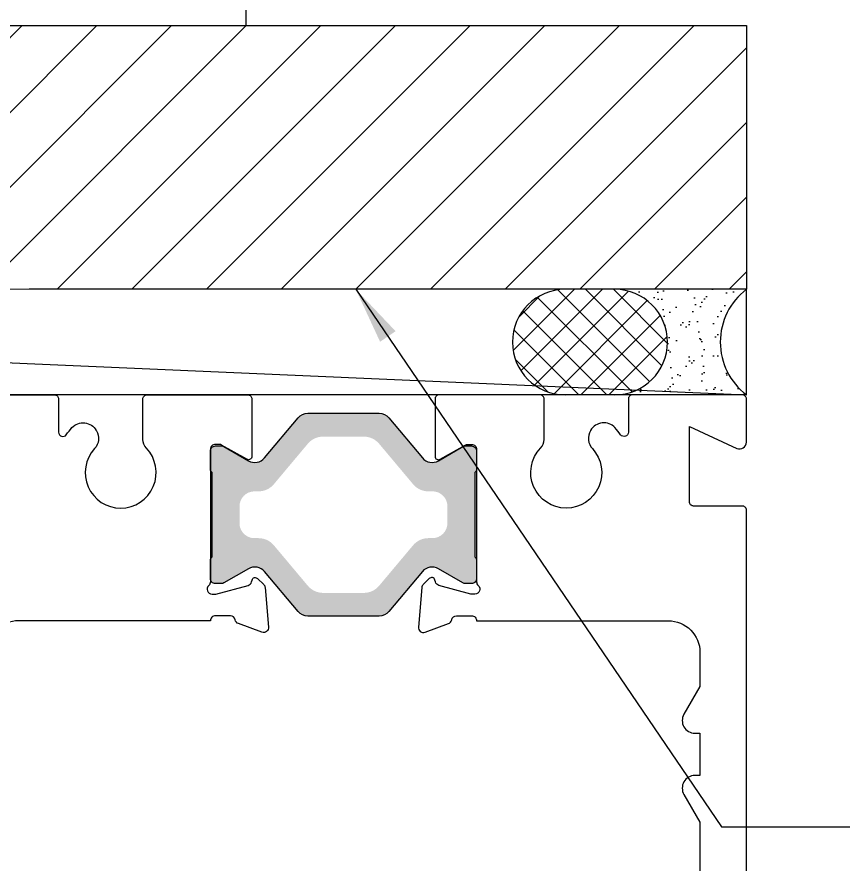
# Model space of a CAD drawing. Extents: x -8.2 to 7.4, y 38.5 to 59.2.
# Drawn here: x 0.601 to 2.557, y 42.271 to 44.276 of the extents above; entities that cross this region are included whole.
import ezdxf

# ---------------------------------------------------------------- set-up
doc = ezdxf.new("R2010")
doc.units = 0
doc.header["$MEASUREMENT"] = 0
doc.layers.get('0').update_dxf_attribs({"linetype": 'CONTINUOUS'})
for name, color, linetype in [('DIM', 7, 'CONTINUOUS'), ('FRAME', 1, 'CONTINUOUS'), ('GASKET', 1, 'CONTINUOUS'), ('HATCH1', 4, 'CONTINUOUS'), ('MISC.', 7, 'CONTINUOUS'), ('SEALANT', 1, 'CONTINUOUS')]:
    doc.layers.add(name, color=color, linetype=linetype)
doc.styles.get("Standard").update_dxf_attribs({"font": 'arial.ttf'})
doc.dimstyles.new('FULL SCALE', dxfattribs={"dimscale": 0.75, "dimtxt": 0.18, "dimasz": 0.18, "dimexe": 0.18, "dimexo": 0.0625, "dimgap": 0.09, "dimtad": 0, "dimtih": 1, "dimtoh": 1, "dimdec": 3, "dimzin": 0, "dimdsep": 46, "dimtxsty": 'Standard', "dimcen": 0.09, "dimadec": 0, "dimazin": 0, "dimtfac": 1, "dimtdec": 3, "dimtofl": 0, "dimtmove": 0, "dimatfit": 3, "dimfxl": 0, "dimtolj": 1, "dimtzin": 0, "dimarcsym": 0})

# ---------------------------------------------------------------- blocks, each defined once
blk = doc.blocks.new('3700-HEAD')
h = blk.add_hatch(color=7)
h.dxf.hatch_style = 1
h.paths.add_polyline_path([(1.0613, 2.0236, 0.221694), (1.0382, 2.0344), (0.8698, 2.0344, 0.221694), (0.8467, 2.0236), (0.7672, 1.9289, -0.36397), (0.7289, 1.9221), (0.6711, 1.9555, 0.131653), (0.6652, 1.9571), (0.6509, 1.9571, 0.414214), (0.639, 1.9452), (0.639, 1.9022, 0.236168), (0.643, 1.8943), (0.643, 1.6943, 0.236068), (0.639, 1.6864), (0.639, 1.6434, 0.414894), (0.6509, 1.6315), (0.6652, 1.6315, 0.131653), (0.6711, 1.6331), (0.7289, 1.6665, -0.36397), (0.7672, 1.6597), (0.8467, 1.565, 0.221694), (0.8698, 1.5542), (1.0382, 1.5542, 0.221694), (1.0613, 1.565), (1.1408, 1.6597, -0.36397), (1.1791, 1.6665), (1.2369, 1.6331, 0.131653), (1.2428, 1.6315), (1.2571, 1.6315, 0.414214), (1.269, 1.6434), (1.269, 1.6864, 0.23617), (1.265, 1.6943), (1.265, 1.8943, 0.236068), (1.269, 1.9022), (1.269, 1.9452, 0.414948), (1.2571, 1.9571), (1.2428, 1.9571, 0.131653), (1.2369, 1.9555), (1.1791, 1.9221, -0.36397), (1.1408, 1.9289)])
h.paths.add_polyline_path([(1.0384, 1.9624), (1.1188, 1.8666, 0.221696), (1.155, 1.8497), (1.1641, 1.8497, -0.418301), (1.2001, 1.8142), (1.2001, 1.7744, -0.410138), (1.1651, 1.7389), (1.155, 1.7389, 0.221696), (1.1188, 1.722), (1.0384, 1.6262, -0.221696), (1.0023, 1.6093), (0.9057, 1.6093, -0.221696), (0.8696, 1.6262), (0.7892, 1.722, 0.221696), (0.753, 1.7389), (0.7439, 1.7389, -0.418302), (0.7079, 1.7744), (0.7079, 1.8142, -0.410138), (0.7429, 1.8497), (0.753, 1.8497, 0.221696), (0.7892, 1.8666), (0.8696, 1.9624, -0.221696), (0.9057, 1.9793), (1.0023, 1.9793, -0.221696)], flags=16)
for points in [[(0.01, 2.078), (0.2696, 2.078, -0.414214), (0.2796, 2.068), (0.2796, 1.9895, 0.733941), (0.2978, 1.9838, -0.034035), (0.3112, 2.0005, -0.505732), (0.3688, 1.994), (0.3693, 1.9931, -0.327538), (0.3647, 1.9508, 0.652778), (0.4266, 1.81, 0.660027), (0.4873, 1.952, -0.193039), (0.479, 1.9728), (0.479, 2.068, -0.414214), (0.489, 2.078), (0.7273, 2.078, -0.414214), (0.7373, 2.068), (0.7373, 1.9325, -0.585524), (0.7254, 1.9258), (0.6656, 1.9593, 0.137872), (0.6594, 1.961), (0.6507, 1.961, 0.414214), (0.6389, 1.9492), (0.6389, 1.6357, -0.213422), (0.635, 1.6269, 0.6885), (0.6429, 1.6062), (0.6492, 1.6062, 0.065543), (0.6522, 1.6066), (0.7281, 1.627, 0.267949), (0.7364, 1.6353), (0.7376, 1.6398, -0.57735), (0.7508, 1.6433), (0.7651, 1.629, -0.176327), (0.7685, 1.6217), (0.7767, 1.5285, -0.548619), (0.7609, 1.5164), (0.7053, 1.5366, -0.263725), (0.6978, 1.5455, 0.359508), (0.6862, 1.5551), (0.6507, 1.5551, 0.414214), (0.6389, 1.5433), (0.185, 1.5433, 0.414214), (0.11, 1.4683)], [(1.798, 1.3878), (1.76, 1.322, 0.57735), (1.786, 1.277), (1.798, 1.277), (1.798, 1.177), (1.786, 1.177, 0.57735), (1.76, 1.132), (1.798, 1.0662), (1.798, 0.434, -0.414214)], [(1.908, 0), (1.908, 1.805, 0.414214), (1.898, 1.815), (1.783, 1.815, -0.414214), (1.773, 1.825), (1.773, 2.003), (1.8853, 1.9515, 0.546624), (1.908, 1.966), (1.908, 2.068, 0.414214), (1.898, 2.078), (1.6384, 2.078, 0.414214), (1.6284, 2.068), (1.6284, 1.9895, -0.733941), (1.6102, 1.9838, 0.034035), (1.5968, 2.0005, 0.505732), (1.5392, 1.994), (1.5387, 1.9931, 0.327538), (1.5433, 1.9508, -0.652778), (1.4814, 1.81, -0.660027), (1.4207, 1.952, 0.193039), (1.429, 1.9728), (1.429, 2.068, 0.414214), (1.419, 2.078), (1.1807, 2.078, 0.414214), (1.1707, 2.068), (1.1707, 1.9325, 0.585524), (1.1826, 1.9258), (1.2424, 1.9593, -0.137872), (1.2486, 1.961), (1.2573, 1.961, -0.414214), (1.2691, 1.9492), (1.2691, 1.6357, 0.213422), (1.273, 1.6269, -0.6885), (1.2651, 1.6062), (1.2588, 1.6062, -0.065543), (1.2558, 1.6066), (1.1799, 1.627, -0.267949), (1.1716, 1.6353), (1.1704, 1.6398, 0.57735), (1.1572, 1.6433), (1.1429, 1.629, 0.176327), (1.1395, 1.6217), (1.1313, 1.5285, 0.548619), (1.1471, 1.5164), (1.2027, 1.5366, 0.263725), (1.2102, 1.5455, -0.359508), (1.2218, 1.5551), (1.2573, 1.5551, -0.414214), (1.2691, 1.5433), (1.723, 1.5433, -0.414214), (1.798, 1.4683), (1.798, 1.388)]]:
    blk.add_lwpolyline(points, format="xyb")
at = {"color": 7}
blk.add_lwpolyline([(0.7289, 1.9221, 0.36397), (0.7672, 1.9289), (0.8467, 2.0236, -0.221694), (0.8698, 2.0344), (1.0382, 2.0344, -0.221694), (1.0613, 2.0236), (1.1408, 1.9289, 0.36397), (1.1791, 1.9221), (1.2369, 1.9555, -0.131653), (1.2428, 1.9571), (1.2571, 1.9571, -0.414214), (1.269, 1.9452), (1.269, 1.9022, -0.236068), (1.265, 1.8943), (1.265, 1.6943, -0.236068), (1.269, 1.6864), (1.269, 1.6434, -0.414214), (1.2571, 1.6315), (1.2428, 1.6315, -0.131653), (1.2369, 1.6331), (1.1791, 1.6665, 0.36397), (1.1408, 1.6597), (1.0613, 1.565, -0.221694), (1.0382, 1.5542), (0.8698, 1.5542, -0.221694), (0.8467, 1.565), (0.7672, 1.6597, 0.36397), (0.7289, 1.6665), (0.6711, 1.6331, -0.131653), (0.6652, 1.6315), (0.6509, 1.6315, -0.414214), (0.639, 1.6434), (0.639, 1.6864, -0.236068), (0.643, 1.6943), (0.643, 1.8943, -0.236068), (0.639, 1.9022), (0.639, 1.9452, -0.414214), (0.6509, 1.9571), (0.6652, 1.9571, -0.131653), (0.6711, 1.9555)], format="xyb", close=True, dxfattribs=at)

msp = doc.modelspace()

# ---------------------------------------------------------------- hatches: boundary and pattern name
h = msp.add_hatch()
h.set_pattern_fill('ANSI31', color=256, style=0)
h.set_pattern_definition([(45, (1.95074, 0.51516), (-0.08838835, 0.08838835), [])])
h.paths.add_polyline_path([(-3.3958, 44.2563), (-3.3958, 43.6313), (-2.1608, 43.6314), (-2.1608, 44.2563)])
h.paths.add_polyline_path([(-1.8808, 44.2563), (-1.8808, 43.6314), (-1.1608, 43.6314), (-1.1608, 44.2563)])
edge = h.paths.add_edge_path()
edge.add_line((-0.8808, 44.2563), (-0.8808, 43.6315))
edge.add_line((-0.8808, 43.6315), (0.1988, 43.6315))
edge.add_arc((0.2012, 43.5065), 0.125, 88.914, 91.092, ccw=False)
edge.add_line((0.2036, 43.6315), (0.3161, 43.6315))
edge.add_arc((0.3182, 43.5065), 0.125, 89.0743, 90.9318, ccw=False)
edge.add_line((0.3202, 43.6315), (0.6302, 43.6315))
edge.add_line((0.6302, 43.6315), (2.3282, 43.6315))
edge.add_line((2.3282, 43.6315), (2.3282, 44.2563))
edge.add_line((2.3282, 44.2563), (-0.8808, 44.2563))
at = {"layer": 'DIM', "linetype": 'Continuous'}
h = msp.add_hatch(dxfattribs=at)
h.set_pattern_fill('AR-SAND', color=256, scale=0.03, angle=-90, style=0)
h.set_pattern_definition([(127.5, (50.061354, 46.49486), (-0.057804713, -0.0018898), [0, -0.0456, 0, -0.051, 0, -0.04875]), (97.5, (50.061354, 46.49486), (-0.08466438, 0.0530933), [0, -0.0246, 0, -0.0411, 0, -0.01575]), (57.5, (50.061354, 46.45796), (-0.00016977, 0.093424256), [0, -0.015, 0, -0.054, 0, -0.0705]), (47.5, (50.061354, 46.45796), (-0.02633027, 0.0901838), [0, -0.0075, 0, -0.0354, 0, -0.0405])])
h.paths.add_polyline_path([(2.0162, 43.3815), (2.3282, 43.3815, -0.496), (2.3282, 43.6315), (2.0162, 43.6315, -1)])
at = {"layer": 'HATCH1', "linetype": 'Continuous'}
h = msp.add_hatch(dxfattribs=at)
h.set_pattern_fill('ANSI37', color=256, scale=0.375, style=0)
h.set_pattern_definition([(225, (50.061354, 46.49486), (0.03314563, -0.03314563), []), (315, (50.061354, 46.49486), (0.03314563, 0.03314563), [])])
edge = h.paths.add_edge_path()
edge.add_arc((2.0162, 43.5065), 0.125, 270, 450, ccw=False)
edge.add_line((2.0162, 43.3815), (1.8992, 43.3815))
edge.add_arc((1.8992, 43.5065), 0.125, 90, 270, ccw=False)
edge.add_line((1.8992, 43.6315), (2.0162, 43.6315))

# ---------------------------------------------------------------- linework, layer by layer
at = {"layer": 'DIM'}
for p, q in [((-3.3958, 44.2563), (2.3282, 44.2563)), ((2.3282, 44.2563), (2.3282, 43.6315)), ((2.3282, 43.6315), (0.6302, 43.6315))]:
    msp.add_line(p, q, dxfattribs=at)
at = {"layer": 'GASKET'}
msp.add_lwpolyline([(2.3282, 43.3815), (2.3282, 43.6315), (-3.3958, 43.6313), (2.3282, 43.3815), (-3.3958, 43.3815), (-3.3958, 43.6313)], dxfattribs=at)
at = {"layer": 'MISC.'}
for p, q in [((1.1442, 44.2563), (1.1442, 44.7963)), ((-3.3958, 44.2563), (1.1442, 44.2563))]:
    msp.add_line(p, q, dxfattribs=at)
at = {"layer": 'SEALANT'}
for centre, radius, start, end in [((1.8992, 43.5065), 0.125, 90, 270), ((2.0162, 43.5065), 0.125, 270, 90), ((2.4232, 43.5065), 0.157, 127.2372, 232.7628)]:
    msp.add_arc(centre, radius, start, end, dxfattribs=at)

# ---------------------------------------------------------------- block references
at = {"layer": 'FRAME'}
msp.add_blockref('3700-HEAD', (0.4202, 41.3035), dxfattribs=at)

# ---------------------------------------------------------------- leaders
at = {"layer": 'DIM', "annotation_type": 0, "has_hookline": 1, "hookline_direction": 0, "text_width": 3.5574}
msp.add_leader([(1.4033, 43.6315), (2.269, 42.3586), (2.644, 42.3586)], dimstyle='FULL SCALE', override={"dimgap": 0.09, "dimtad": 0}, dxfattribs=at)

doc.saveas('drawing.dxf')
